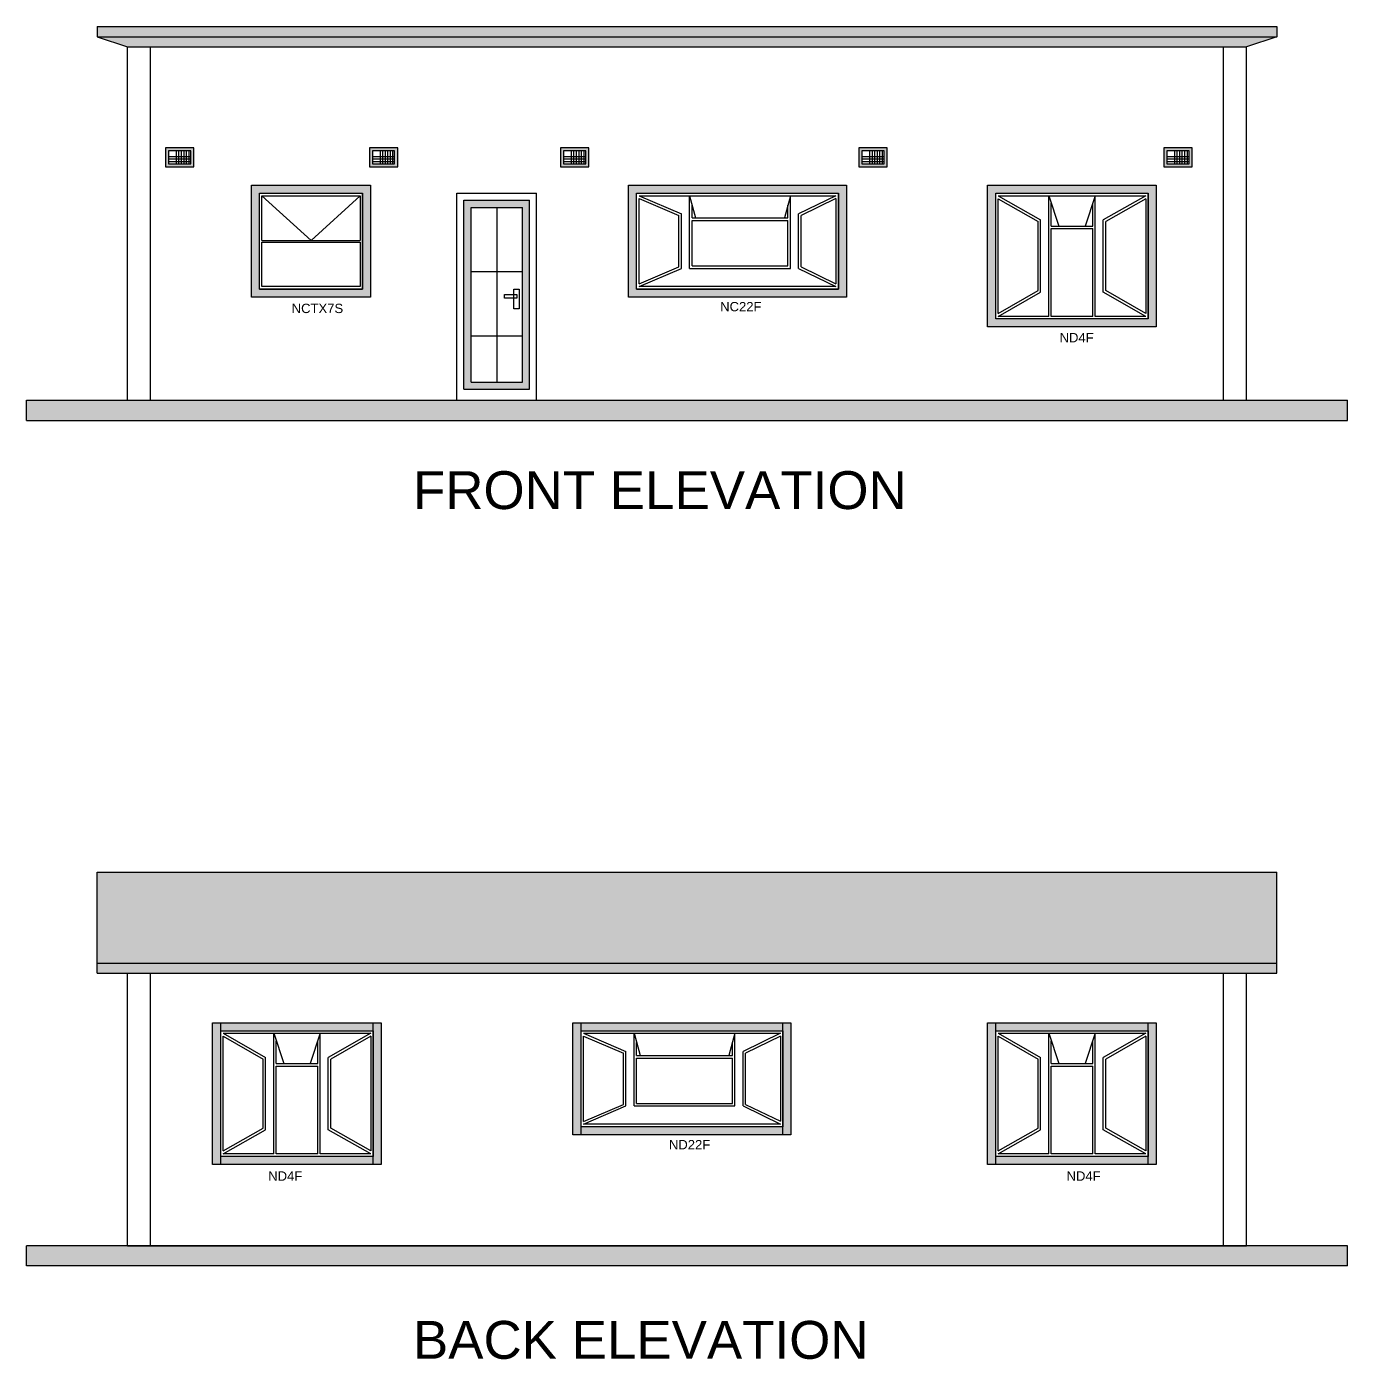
# Model space of a CAD drawing. Header units: millimetres. Extents: x 5556507 to 5811433, y 7824531 to 7923252.
# Drawn here: x 5661789 to 5674875, y 7903103 to 7916304 of the extents above; entities that cross this region are included whole.
import ezdxf

# ---------------------------------------------------------------- set-up
doc = ezdxf.new("R2010")
doc.units = ezdxf.units.MM
for name, color, linetype in [('blocks', 31, 'Continuous'), ('text', 8, 'Continuous'), ('wall hatch', 252, 'Continuous'), ('windows', 22, 'Continuous')]:
    doc.layers.add(name, color=color, linetype=linetype)
doc.styles.get("Standard").update_dxf_attribs({"font": 'arial.ttf'})

# ---------------------------------------------------------------- blocks, each defined once
blk = doc.blocks.new('NCTX7S')
at = {"layer": 'windows'}
for p, q in [((511, 483.3), (25, 925)), ((511, 483.3), (997, 925)), ((25, 483.3), (997, 483.3)), ((25, 466.7), (997, 466.7))]:
    blk.add_line(p, q, dxfattribs=at)
blk.add_lwpolyline([(0, 950), (1022, 950), (1022, 0), (0, 0)], close=True, dxfattribs=at)
for points in [[(25, 483.3), (25, 925), (997, 925), (997, 483.3)], [(997, 466.7), (997, 25), (25, 25), (25, 466.7)]]:
    blk.add_lwpolyline(points, dxfattribs=at)
blk = doc.blocks.new('NC22F')
at = {"layer": 'windows'}
for p, q in [((25, 925), (445, 745)), ((525, 205), (525, 925)), ((525, 925), (585, 705)), ((1525, 925), (1465, 705)), ((1525, 205), (1525, 925)), ((1975, 925), (1605, 745)), ((25, 898), (420, 729)), ((550, 705), (550, 833)), ((1500, 705), (1500, 833)), ((1975, 897), (1630, 729)), ((420, 221), (420, 729)), ((445, 205), (445, 745)), ((550, 705), (1500, 705)), ((550, 230), (550, 680)), ((550, 680), (1500, 680)), ((1500, 230), (1500, 680)), ((1605, 205), (1605, 745)), ((1630, 221), (1630, 729)), ((25, 52), (420, 221)), ((25, 25), (445, 205)), ((525, 205), (1525, 205)), ((550, 230), (1500, 230)), ((1605, 205), (1975, 25)), ((1630, 221), (1975, 53))]:
    blk.add_line(p, q, dxfattribs=at)
blk.add_lwpolyline([(0, 950), (2000, 950), (2000, 0), (0, 0)], close=True, dxfattribs=at)
for points in [[(25, 925), (1975, 925)], [(25, 52), (25, 898)], [(1975, 897), (1975, 53)], [(1975, 25), (25, 25)]]:
    blk.add_lwpolyline(points, dxfattribs=at)
blk = doc.blocks.new('ND4F')
at = {"layer": 'windows'}
for p, q in [((25, 1220), (445, 980)), ((25, 1191), (420, 965)), ((525, 25), (525, 1220)), ((525, 1220), (625, 920)), ((986, 1220), (886, 920)), ((986, 25), (986, 1220)), ((1486, 1220), (1066, 980)), ((1486, 1191), (1091, 965)), ((550, 920), (550, 1145)), ((961, 920), (961, 1145)), ((420, 280), (420, 965)), ((445, 265), (445, 980)), ((1066, 265), (1066, 980)), ((1091, 280), (1091, 965)), ((550, 920), (961, 920)), ((550, 25), (550, 895)), ((550, 895), (961, 895)), ((961, 25), (961, 895)), ((25, 54), (420, 280)), ((25, 25), (445, 265)), ((1486, 25), (1066, 265)), ((1486, 54), (1091, 280))]:
    blk.add_line(p, q, dxfattribs=at)
blk.add_lwpolyline([(0, 1245), (1511, 1245), (1511, 0), (0, 0)], close=True, dxfattribs=at)
for points in [[(25, 1220), (1486, 1220)], [(25, 54), (25, 1191)], [(1486, 1191), (1486, 54)], [(525, 25), (25, 25)], [(961, 25), (550, 25)], [(1486, 25), (986, 25)]]:
    blk.add_lwpolyline(points, dxfattribs=at)
blk = doc.blocks.new('DOOR')
h = blk.add_hatch(color=256)
h.dxf.hatch_style = 1
h.paths.add_polyline_path([(70, 110), (720, 110), (720, 1980), (70, 1980)])
h.paths.add_polyline_path([(140, 1910), (650, 1910), (650, 180), (140, 180)], flags=16)
for p, q in [((0, 0), (0, 2050)), ((0, 2050), (790, 2050)), ((790, 0), (790, 2050)), ((70, 110), (70, 1980)), ((70, 1980), (720, 1980)), ((140, 180), (140, 1910)), ((140, 1910), (650, 1910)), ((395, 1910), (395, 180)), ((650, 180), (650, 1910)), ((720, 110), (720, 1980)), ((140, 1274), (650, 1274)), ((140, 637), (650, 637)), ((140, 180), (650, 180)), ((0, 70), (0, 110)), ((0, 0), (790, 0)), ((70, 110), (720, 110))]:
    blk.add_line(p, q)

msp = doc.modelspace()

# ---------------------------------------------------------------- hatches: boundary and pattern name
h = msp.add_hatch()
h.set_pattern_fill('_USER', color=1, style=0, pattern_type=0)
h.set_pattern_definition([(0, (56615.2365, -1e-08), (0, 1), [])])
h.paths.add_polyline_path([(5674174.536, 7916304.467), (5662488.736, 7916304.467), (5662488.736, 7916204.467), (5674174.536, 7916204.467)])
at = {"true_color": 0x636466}
h = msp.add_hatch(color=251, dxfattribs=at)
h.paths.add_polyline_path([(5663444.726, 7914914.467), (5663164.726, 7914914.467), (5663164.726, 7915104.467), (5663444.726, 7915104.467)])
h.paths.add_polyline_path([(5663414.726, 7914944.467), (5663414.726, 7915074.467), (5663194.726, 7915074.467), (5663194.726, 7914944.467)], flags=16)
h.paths.add_polyline_path([(5663394.726, 7914969.467), (5663394.726, 7915059.467), (5663219.726, 7915059.467), (5663219.726, 7914969.467)], flags=0)
h.paths.add_polyline_path([(5663244.726, 7914994.467), (5663369.726, 7914994.467), (5663369.726, 7915044.467), (5663244.726, 7915044.467)], flags=0)
h.paths.add_polyline_path([(5663394.726, 7914969.467), (5663369.726, 7914969.467), (5663369.726, 7914994.467), (5663394.726, 7914994.467)], flags=0)
h.paths.add_polyline_path([(5663369.726, 7914969.467), (5663344.726, 7914969.467), (5663344.726, 7914994.467), (5663369.726, 7914994.467)], flags=0)
h.paths.add_polyline_path([(5663319.726, 7914969.467), (5663294.726, 7914969.467), (5663294.726, 7914994.467), (5663319.726, 7914994.467)], flags=0)
h.paths.add_polyline_path([(5663344.726, 7914969.467), (5663319.726, 7914969.467), (5663319.726, 7914994.467), (5663344.726, 7914994.467)], flags=0)
h.paths.add_polyline_path([(5663294.726, 7914969.467), (5663269.726, 7914969.467), (5663269.726, 7914994.467), (5663294.726, 7914994.467)], flags=0)
h.paths.add_polyline_path([(5663269.726, 7914969.467), (5663244.726, 7914969.467), (5663244.726, 7914994.467), (5663269.726, 7914994.467)], flags=0)
h.paths.add_polyline_path([(5663244.726, 7914969.467), (5663219.726, 7914969.467), (5663219.726, 7914994.467), (5663244.726, 7914994.467)], flags=0)
h.paths.add_polyline_path([(5663244.726, 7914994.467), (5663219.726, 7914994.467), (5663219.726, 7915019.467), (5663244.726, 7915019.467)], flags=0)
h.paths.add_polyline_path([(5663244.726, 7915019.467), (5663219.726, 7915019.467), (5663219.726, 7915044.467), (5663244.726, 7915044.467)], flags=0)
h.paths.add_polyline_path([(5663244.726, 7915044.467), (5663219.726, 7915044.467), (5663219.726, 7915059.467), (5663244.726, 7915059.467)], flags=0)
h.paths.add_polyline_path([(5663269.726, 7915044.467), (5663244.726, 7915044.467), (5663244.726, 7915059.467), (5663269.726, 7915059.467)], flags=0)
h.paths.add_polyline_path([(5663294.726, 7915044.467), (5663269.726, 7915044.467), (5663269.726, 7915059.467), (5663294.726, 7915059.467)], flags=0)
h.paths.add_polyline_path([(5663319.726, 7915044.467), (5663294.726, 7915044.467), (5663294.726, 7915059.467), (5663319.726, 7915059.467)], flags=0)
h.paths.add_polyline_path([(5663344.726, 7915044.467), (5663319.726, 7915044.467), (5663319.726, 7915059.467), (5663344.726, 7915059.467)], flags=0)
h.paths.add_polyline_path([(5663369.726, 7915044.467), (5663344.726, 7915044.467), (5663344.726, 7915059.467), (5663369.726, 7915059.467)], flags=0)
h.paths.add_polyline_path([(5663394.726, 7915044.467), (5663369.726, 7915044.467), (5663369.726, 7915059.467), (5663394.726, 7915059.467)], flags=0)
h.paths.add_polyline_path([(5663394.726, 7915019.467), (5663369.726, 7915019.467), (5663369.726, 7915044.467), (5663394.726, 7915044.467)], flags=0)
h.paths.add_polyline_path([(5663394.726, 7914994.467), (5663369.726, 7914994.467), (5663369.726, 7915019.467), (5663394.726, 7915019.467)], flags=0)
h = msp.add_hatch(color=251, dxfattribs=at)
h.paths.add_polyline_path([(5665465.052, 7914914.467), (5665185.052, 7914914.467), (5665185.052, 7915104.467), (5665465.052, 7915104.467)])
h.paths.add_polyline_path([(5665435.052, 7914944.467), (5665435.052, 7915074.467), (5665215.052, 7915074.467), (5665215.052, 7914944.467)], flags=16)
h.paths.add_polyline_path([(5665415.052, 7914969.467), (5665415.052, 7915059.467), (5665240.052, 7915059.467), (5665240.052, 7914969.467)], flags=0)
h.paths.add_polyline_path([(5665265.052, 7914994.467), (5665390.052, 7914994.467), (5665390.052, 7915044.467), (5665265.052, 7915044.467)], flags=0)
h.paths.add_polyline_path([(5665415.052, 7914969.467), (5665390.052, 7914969.467), (5665390.052, 7914994.467), (5665415.052, 7914994.467)], flags=0)
h.paths.add_polyline_path([(5665390.052, 7914969.467), (5665365.052, 7914969.467), (5665365.052, 7914994.467), (5665390.052, 7914994.467)], flags=0)
h.paths.add_polyline_path([(5665340.052, 7914969.467), (5665315.052, 7914969.467), (5665315.052, 7914994.467), (5665340.052, 7914994.467)], flags=0)
h.paths.add_polyline_path([(5665365.052, 7914969.467), (5665340.052, 7914969.467), (5665340.052, 7914994.467), (5665365.052, 7914994.467)], flags=0)
h.paths.add_polyline_path([(5665315.052, 7914969.467), (5665290.052, 7914969.467), (5665290.052, 7914994.467), (5665315.052, 7914994.467)], flags=0)
h.paths.add_polyline_path([(5665290.052, 7914969.467), (5665265.052, 7914969.467), (5665265.052, 7914994.467), (5665290.052, 7914994.467)], flags=0)
h.paths.add_polyline_path([(5665265.052, 7914969.467), (5665240.052, 7914969.467), (5665240.052, 7914994.467), (5665265.052, 7914994.467)], flags=0)
h.paths.add_polyline_path([(5665265.052, 7914994.467), (5665240.052, 7914994.467), (5665240.052, 7915019.467), (5665265.052, 7915019.467)], flags=0)
h.paths.add_polyline_path([(5665265.052, 7915019.467), (5665240.052, 7915019.467), (5665240.052, 7915044.467), (5665265.052, 7915044.467)], flags=0)
h.paths.add_polyline_path([(5665265.052, 7915044.467), (5665240.052, 7915044.467), (5665240.052, 7915059.467), (5665265.052, 7915059.467)], flags=0)
h.paths.add_polyline_path([(5665290.052, 7915044.467), (5665265.052, 7915044.467), (5665265.052, 7915059.467), (5665290.052, 7915059.467)], flags=0)
h.paths.add_polyline_path([(5665315.052, 7915044.467), (5665290.052, 7915044.467), (5665290.052, 7915059.467), (5665315.052, 7915059.467)], flags=0)
h.paths.add_polyline_path([(5665340.052, 7915044.467), (5665315.052, 7915044.467), (5665315.052, 7915059.467), (5665340.052, 7915059.467)], flags=0)
h.paths.add_polyline_path([(5665365.052, 7915044.467), (5665340.052, 7915044.467), (5665340.052, 7915059.467), (5665365.052, 7915059.467)], flags=0)
h.paths.add_polyline_path([(5665390.052, 7915044.467), (5665365.052, 7915044.467), (5665365.052, 7915059.467), (5665390.052, 7915059.467)], flags=0)
h.paths.add_polyline_path([(5665415.052, 7915044.467), (5665390.052, 7915044.467), (5665390.052, 7915059.467), (5665415.052, 7915059.467)], flags=0)
h.paths.add_polyline_path([(5665415.052, 7915019.467), (5665390.052, 7915019.467), (5665390.052, 7915044.467), (5665415.052, 7915044.467)], flags=0)
h.paths.add_polyline_path([(5665415.052, 7914994.467), (5665390.052, 7914994.467), (5665390.052, 7915019.467), (5665415.052, 7915019.467)], flags=0)
h = msp.add_hatch(color=251, dxfattribs=at)
h.paths.add_polyline_path([(5667358.473, 7914914.467), (5667078.473, 7914914.467), (5667078.473, 7915104.467), (5667358.473, 7915104.467)])
h.paths.add_polyline_path([(5667328.473, 7914944.467), (5667328.473, 7915074.467), (5667108.473, 7915074.467), (5667108.473, 7914944.467)], flags=16)
h.paths.add_polyline_path([(5667308.473, 7914969.467), (5667308.473, 7915059.467), (5667133.473, 7915059.467), (5667133.473, 7914969.467)], flags=0)
h.paths.add_polyline_path([(5667158.473, 7914994.467), (5667283.473, 7914994.467), (5667283.473, 7915044.467), (5667158.473, 7915044.467)], flags=0)
h.paths.add_polyline_path([(5667308.473, 7914969.467), (5667283.473, 7914969.467), (5667283.473, 7914994.467), (5667308.473, 7914994.467)], flags=0)
h.paths.add_polyline_path([(5667283.473, 7914969.467), (5667258.473, 7914969.467), (5667258.473, 7914994.467), (5667283.473, 7914994.467)], flags=0)
h.paths.add_polyline_path([(5667233.473, 7914969.467), (5667208.473, 7914969.467), (5667208.473, 7914994.467), (5667233.473, 7914994.467)], flags=0)
h.paths.add_polyline_path([(5667258.473, 7914969.467), (5667233.473, 7914969.467), (5667233.473, 7914994.467), (5667258.473, 7914994.467)], flags=0)
h.paths.add_polyline_path([(5667208.473, 7914969.467), (5667183.473, 7914969.467), (5667183.473, 7914994.467), (5667208.473, 7914994.467)], flags=0)
h.paths.add_polyline_path([(5667183.473, 7914969.467), (5667158.473, 7914969.467), (5667158.473, 7914994.467), (5667183.473, 7914994.467)], flags=0)
h.paths.add_polyline_path([(5667158.473, 7914969.467), (5667133.473, 7914969.467), (5667133.473, 7914994.467), (5667158.473, 7914994.467)], flags=0)
h.paths.add_polyline_path([(5667158.473, 7914994.467), (5667133.473, 7914994.467), (5667133.473, 7915019.467), (5667158.473, 7915019.467)], flags=0)
h.paths.add_polyline_path([(5667158.473, 7915019.467), (5667133.473, 7915019.467), (5667133.473, 7915044.467), (5667158.473, 7915044.467)], flags=0)
h.paths.add_polyline_path([(5667158.473, 7915044.467), (5667133.473, 7915044.467), (5667133.473, 7915059.467), (5667158.473, 7915059.467)], flags=0)
h.paths.add_polyline_path([(5667183.473, 7915044.467), (5667158.473, 7915044.467), (5667158.473, 7915059.467), (5667183.473, 7915059.467)], flags=0)
h.paths.add_polyline_path([(5667208.473, 7915044.467), (5667183.473, 7915044.467), (5667183.473, 7915059.467), (5667208.473, 7915059.467)], flags=0)
h.paths.add_polyline_path([(5667233.473, 7915044.467), (5667208.473, 7915044.467), (5667208.473, 7915059.467), (5667233.473, 7915059.467)], flags=0)
h.paths.add_polyline_path([(5667258.473, 7915044.467), (5667233.473, 7915044.467), (5667233.473, 7915059.467), (5667258.473, 7915059.467)], flags=0)
h.paths.add_polyline_path([(5667283.473, 7915044.467), (5667258.473, 7915044.467), (5667258.473, 7915059.467), (5667283.473, 7915059.467)], flags=0)
h.paths.add_polyline_path([(5667308.473, 7915044.467), (5667283.473, 7915044.467), (5667283.473, 7915059.467), (5667308.473, 7915059.467)], flags=0)
h.paths.add_polyline_path([(5667308.473, 7915019.467), (5667283.473, 7915019.467), (5667283.473, 7915044.467), (5667308.473, 7915044.467)], flags=0)
h.paths.add_polyline_path([(5667308.473, 7914994.467), (5667283.473, 7914994.467), (5667283.473, 7915019.467), (5667308.473, 7915019.467)], flags=0)
h = msp.add_hatch(color=251, dxfattribs=at)
h.paths.add_polyline_path([(5670315.525, 7914914.467), (5670035.525, 7914914.467), (5670035.525, 7915104.467), (5670315.525, 7915104.467)])
h.paths.add_polyline_path([(5670285.525, 7914944.467), (5670285.525, 7915074.467), (5670065.525, 7915074.467), (5670065.525, 7914944.467)], flags=16)
h.paths.add_polyline_path([(5670265.525, 7914969.467), (5670265.525, 7915059.467), (5670090.525, 7915059.467), (5670090.525, 7914969.467)], flags=0)
h.paths.add_polyline_path([(5670115.525, 7914994.467), (5670240.525, 7914994.467), (5670240.525, 7915044.467), (5670115.525, 7915044.467)], flags=0)
h.paths.add_polyline_path([(5670265.525, 7914969.467), (5670240.525, 7914969.467), (5670240.525, 7914994.467), (5670265.525, 7914994.467)], flags=0)
h.paths.add_polyline_path([(5670240.525, 7914969.467), (5670215.525, 7914969.467), (5670215.525, 7914994.467), (5670240.525, 7914994.467)], flags=0)
h.paths.add_polyline_path([(5670190.525, 7914969.467), (5670165.525, 7914969.467), (5670165.525, 7914994.467), (5670190.525, 7914994.467)], flags=0)
h.paths.add_polyline_path([(5670215.525, 7914969.467), (5670190.525, 7914969.467), (5670190.525, 7914994.467), (5670215.525, 7914994.467)], flags=0)
h.paths.add_polyline_path([(5670165.525, 7914969.467), (5670140.525, 7914969.467), (5670140.525, 7914994.467), (5670165.525, 7914994.467)], flags=0)
h.paths.add_polyline_path([(5670140.525, 7914969.467), (5670115.525, 7914969.467), (5670115.525, 7914994.467), (5670140.525, 7914994.467)], flags=0)
h.paths.add_polyline_path([(5670115.525, 7914969.467), (5670090.525, 7914969.467), (5670090.525, 7914994.467), (5670115.525, 7914994.467)], flags=0)
h.paths.add_polyline_path([(5670115.525, 7914994.467), (5670090.525, 7914994.467), (5670090.525, 7915019.467), (5670115.525, 7915019.467)], flags=0)
h.paths.add_polyline_path([(5670115.525, 7915019.467), (5670090.525, 7915019.467), (5670090.525, 7915044.467), (5670115.525, 7915044.467)], flags=0)
h.paths.add_polyline_path([(5670115.525, 7915044.467), (5670090.525, 7915044.467), (5670090.525, 7915059.467), (5670115.525, 7915059.467)], flags=0)
h.paths.add_polyline_path([(5670140.525, 7915044.467), (5670115.525, 7915044.467), (5670115.525, 7915059.467), (5670140.525, 7915059.467)], flags=0)
h.paths.add_polyline_path([(5670165.525, 7915044.467), (5670140.525, 7915044.467), (5670140.525, 7915059.467), (5670165.525, 7915059.467)], flags=0)
h.paths.add_polyline_path([(5670190.525, 7915044.467), (5670165.525, 7915044.467), (5670165.525, 7915059.467), (5670190.525, 7915059.467)], flags=0)
h.paths.add_polyline_path([(5670215.525, 7915044.467), (5670190.525, 7915044.467), (5670190.525, 7915059.467), (5670215.525, 7915059.467)], flags=0)
h.paths.add_polyline_path([(5670240.525, 7915044.467), (5670215.525, 7915044.467), (5670215.525, 7915059.467), (5670240.525, 7915059.467)], flags=0)
h.paths.add_polyline_path([(5670265.525, 7915044.467), (5670240.525, 7915044.467), (5670240.525, 7915059.467), (5670265.525, 7915059.467)], flags=0)
h.paths.add_polyline_path([(5670265.525, 7915019.467), (5670240.525, 7915019.467), (5670240.525, 7915044.467), (5670265.525, 7915044.467)], flags=0)
h.paths.add_polyline_path([(5670265.525, 7914994.467), (5670240.525, 7914994.467), (5670240.525, 7915019.467), (5670265.525, 7915019.467)], flags=0)
h = msp.add_hatch(color=251, dxfattribs=at)
h.paths.add_polyline_path([(5673336.161, 7914914.467), (5673056.161, 7914914.467), (5673056.161, 7915104.467), (5673336.161, 7915104.467)])
h.paths.add_polyline_path([(5673306.161, 7914944.467), (5673306.161, 7915074.467), (5673086.161, 7915074.467), (5673086.161, 7914944.467)], flags=16)
h.paths.add_polyline_path([(5673286.161, 7914969.467), (5673286.161, 7915059.467), (5673111.161, 7915059.467), (5673111.161, 7914969.467)], flags=0)
h.paths.add_polyline_path([(5673136.161, 7914994.467), (5673261.161, 7914994.467), (5673261.161, 7915044.467), (5673136.161, 7915044.467)], flags=0)
h.paths.add_polyline_path([(5673286.161, 7914969.467), (5673261.161, 7914969.467), (5673261.161, 7914994.467), (5673286.161, 7914994.467)], flags=0)
h.paths.add_polyline_path([(5673261.161, 7914969.467), (5673236.161, 7914969.467), (5673236.161, 7914994.467), (5673261.161, 7914994.467)], flags=0)
h.paths.add_polyline_path([(5673211.161, 7914969.467), (5673186.161, 7914969.467), (5673186.161, 7914994.467), (5673211.161, 7914994.467)], flags=0)
h.paths.add_polyline_path([(5673236.161, 7914969.467), (5673211.161, 7914969.467), (5673211.161, 7914994.467), (5673236.161, 7914994.467)], flags=0)
h.paths.add_polyline_path([(5673186.161, 7914969.467), (5673161.161, 7914969.467), (5673161.161, 7914994.467), (5673186.161, 7914994.467)], flags=0)
h.paths.add_polyline_path([(5673161.161, 7914969.467), (5673136.161, 7914969.467), (5673136.161, 7914994.467), (5673161.161, 7914994.467)], flags=0)
h.paths.add_polyline_path([(5673136.161, 7914969.467), (5673111.161, 7914969.467), (5673111.161, 7914994.467), (5673136.161, 7914994.467)], flags=0)
h.paths.add_polyline_path([(5673136.161, 7914994.467), (5673111.161, 7914994.467), (5673111.161, 7915019.467), (5673136.161, 7915019.467)], flags=0)
h.paths.add_polyline_path([(5673136.161, 7915019.467), (5673111.161, 7915019.467), (5673111.161, 7915044.467), (5673136.161, 7915044.467)], flags=0)
h.paths.add_polyline_path([(5673136.161, 7915044.467), (5673111.161, 7915044.467), (5673111.161, 7915059.467), (5673136.161, 7915059.467)], flags=0)
h.paths.add_polyline_path([(5673161.161, 7915044.467), (5673136.161, 7915044.467), (5673136.161, 7915059.467), (5673161.161, 7915059.467)], flags=0)
h.paths.add_polyline_path([(5673186.161, 7915044.467), (5673161.161, 7915044.467), (5673161.161, 7915059.467), (5673186.161, 7915059.467)], flags=0)
h.paths.add_polyline_path([(5673211.161, 7915044.467), (5673186.161, 7915044.467), (5673186.161, 7915059.467), (5673211.161, 7915059.467)], flags=0)
h.paths.add_polyline_path([(5673236.161, 7915044.467), (5673211.161, 7915044.467), (5673211.161, 7915059.467), (5673236.161, 7915059.467)], flags=0)
h.paths.add_polyline_path([(5673261.161, 7915044.467), (5673236.161, 7915044.467), (5673236.161, 7915059.467), (5673261.161, 7915059.467)], flags=0)
h.paths.add_polyline_path([(5673286.161, 7915044.467), (5673261.161, 7915044.467), (5673261.161, 7915059.467), (5673286.161, 7915059.467)], flags=0)
h.paths.add_polyline_path([(5673286.161, 7915019.467), (5673261.161, 7915019.467), (5673261.161, 7915044.467), (5673286.161, 7915044.467)], flags=0)
h.paths.add_polyline_path([(5673286.161, 7914994.467), (5673261.161, 7914994.467), (5673261.161, 7915019.467), (5673286.161, 7915019.467)], flags=0)
h = msp.add_hatch()
h.set_pattern_fill('AR-CONC', color=8, style=0)
h.set_pattern_definition([(50, (56615.24, -1e-08), (182.184669, -15.9390855), [19.05, -209.55]), (355, (56615.24, -1e-08), (-35.2434214, 191.0568452), [15.24, -167.640584]), (100.4514447, (56630.42, -1.33), (146.941247, 175.117752), [16.1900088, -178.0902446]), (46.1842, (56615.24, 50.8), (271.079041, -42.042328), [28.575, -314.325]), (96.6355576, (56637.83, 47.3), (237.404134, 247.4261246), [24.285023, -267.135608]), (351.1841512, (56615.24, 50.8), (237.404134, 247.4261246), [22.859967, -251.459732]), (21, (56640.64, 38.1), (151.6143913, -102.2651982), [19.05, -209.55]), (326, (56640.64, 38.1), (61.8020283, 184.187966), [15.24, -167.64]), (71.451445, (56653.27, 29.58), (213.4164193, 81.922769), [16.1900088, -178.0899376]), (37.5, (56615.237, -1e-08), (3.08860325, 84.55503887), [0, -165.608, 0, -170.18, 0, -168.275]), (7.5, (56615.24, -1e-08), (66.8196625, 100.1805748), [0, -97.028, 0, -161.798, 0, -64.135]), (327.5, (56558.595, -1e-08), (135.59059517, -5.728744), [0, -63.5, 0, -198.12, 0, -262.89]), (317.5, (56533.2, -1e-08), (148.1291814, 25.426491), [0, -82.55, 0, -131.572, 0, -186.69])])
h.paths.add_polyline_path([(5674874.536, 7912604.467), (5661788.736, 7912604.467), (5661788.736, 7912404.467), (5674874.536, 7912404.467)])
for color, points in [(1, [(5674174.536, 7907028.081), (5674174.536, 7907928.081), (5662488.736, 7907928.081), (5662488.736, 7907028.081)]), (8, [(5662488.736, 7907028.081), (5662488.736, 7906928.081), (5674174.536, 7906928.081), (5674174.536, 7907028.081)])]:
    msp.add_hatch(color=color).paths.add_polyline_path(points)
h = msp.add_hatch()
h.set_pattern_fill('AR-CONC', color=8, style=0)
h.set_pattern_definition([(50, (56615.24, 5997.9), (182.184669, -15.9390855), [19.05, -209.55]), (355, (56615.24, 5997.9), (-35.2434214, 191.0568452), [15.24, -167.640584]), (100.4514447, (56630.42, 5996.57), (146.941247, 175.117752), [16.1900088, -178.0902446]), (46.1842, (56615.24, 6048.7), (271.079041, -42.042328), [28.575, -314.325]), (96.6355576, (56637.83, 6045.2), (237.404134, 247.4261246), [24.285023, -267.135608]), (351.1841512, (56615.24, 6048.7), (237.404134, 247.4261246), [22.859967, -251.459732]), (21, (56640.64, 6036), (151.6143913, -102.2651982), [19.05, -209.55]), (326, (56640.64, 6036), (61.8020283, 184.187966), [15.24, -167.64]), (71.451445, (56653.27, 6027.48), (213.4164193, 81.922769), [16.1900088, -178.0899376]), (37.5, (56615.237, 5997.9), (3.08860325, 84.55503887), [0, -165.608, 0, -170.18, 0, -168.275]), (7.5, (56615.24, 5997.9), (66.8196625, 100.1805748), [0, -97.028, 0, -161.798, 0, -64.135]), (327.5, (56558.595, 5997.9), (135.59059517, -5.728744), [0, -63.5, 0, -198.12, 0, -262.89]), (317.5, (56533.2, 5997.9), (148.1291814, 25.426491), [0, -82.55, 0, -131.572, 0, -186.69])])
h.paths.add_polyline_path([(5661788.736, 7904228.081), (5661788.736, 7904028.081), (5674874.536, 7904028.081), (5674874.536, 7904228.081)])
at = {"layer": 'wall hatch'}
msp.add_hatch(color=256, dxfattribs=at).paths.add_polyline_path([(5674174.536, 7916204.467), (5662488.736, 7916204.467), (5662788.736, 7916104.467), (5673874.536, 7916104.467)])
h = msp.add_hatch(color=256, dxfattribs=at)
h.paths.add_polyline_path([(5665197.336, 7914734.467), (5664015.336, 7914734.467), (5664015.336, 7913624.467), (5665197.336, 7913624.467)])
h.paths.add_polyline_path([(5665117.336, 7914654.467), (5665117.336, 7913704.467), (5664095.336, 7913704.467), (5664095.336, 7914654.467)], flags=16)
h = msp.add_hatch(color=256, dxfattribs=at)
h.paths.add_polyline_path([(5669911.636, 7914734.467), (5667751.636, 7914734.467), (5667751.636, 7913624.467), (5669911.636, 7913624.467)])
h.paths.add_polyline_path([(5669831.636, 7914654.467), (5669831.636, 7913704.467), (5667831.636, 7913704.467), (5667831.636, 7914654.467)], flags=16)
h = msp.add_hatch(color=256, dxfattribs=at)
h.paths.add_polyline_path([(5672981.436, 7914734.467), (5671310.436, 7914734.467), (5671310.436, 7913329.467), (5672981.436, 7913329.467)])
h.paths.add_polyline_path([(5672901.436, 7914654.467), (5672901.436, 7913409.467), (5671390.436, 7913409.467), (5671390.436, 7914654.467)], flags=16)
h = msp.add_hatch(color=256, dxfattribs=at)
h.paths.add_polyline_path([(5663631.836, 7906438.081), (5663631.836, 7905033.081), (5665302.836, 7905033.081), (5665302.836, 7906438.081)])
h.paths.add_polyline_path([(5665222.836, 7906358.081), (5665222.836, 7905113.081), (5663711.836, 7905113.081), (5663711.836, 7906358.081)], flags=16)
h = msp.add_hatch(color=256, dxfattribs=at)
h.paths.add_polyline_path([(5667201.636, 7906438.081), (5667201.636, 7905328.081), (5669361.636, 7905328.081), (5669361.636, 7906438.081)])
h.paths.add_polyline_path([(5669281.636, 7906358.081), (5669281.636, 7905408.081), (5667281.636, 7905408.081), (5667281.636, 7906358.081)], flags=16)
h = msp.add_hatch(color=256, dxfattribs=at)
h.paths.add_polyline_path([(5671310.436, 7906438.081), (5671310.436, 7905033.081), (5672981.436, 7905033.081), (5672981.436, 7906438.081)])
h.paths.add_polyline_path([(5672901.436, 7906358.081), (5672901.436, 7905113.081), (5671390.436, 7905113.081), (5671390.436, 7906358.081)], flags=16)

# ---------------------------------------------------------------- linework, layer by layer
for p, q in [((5662488.736, 7916304.467), (5674174.536, 7916304.467)), ((5662488.736, 7916304.467), (5662488.736, 7916204.467)), ((5674174.536, 7916304.467), (5674174.536, 7916204.467)), ((5662488.736, 7916204.467), (5674174.536, 7916204.467)), ((5662488.736, 7916204.467), (5662788.736, 7916104.467)), ((5674174.536, 7916204.467), (5673874.536, 7916104.467)), ((5662788.736, 7912604.467), (5662788.736, 7916104.467)), ((5662788.736, 7916104.467), (5673874.536, 7916104.467)), ((5663017.336, 7912604.467), (5663017.336, 7916104.467)), ((5673645.936, 7912604.467), (5673645.936, 7916104.467)), ((5673874.536, 7912604.467), (5673874.536, 7916104.467)), ((5663269.726, 7915074.467), (5663269.726, 7914944.467)), ((5663294.726, 7915074.467), (5663294.726, 7914944.467)), ((5663319.726, 7915074.467), (5663319.726, 7914944.467)), ((5663344.726, 7915074.467), (5663344.726, 7914944.467)), ((5663369.726, 7915074.467), (5663369.726, 7914944.467)), ((5663394.726, 7915074.467), (5663394.726, 7914944.467)), ((5665290.052, 7915074.467), (5665290.052, 7914944.467)), ((5665315.052, 7915074.467), (5665315.052, 7914944.467)), ((5665340.052, 7915074.467), (5665340.052, 7914944.467)), ((5665365.052, 7915074.467), (5665365.052, 7914944.467)), ((5665390.052, 7915074.467), (5665390.052, 7914944.467)), ((5665415.052, 7915074.467), (5665415.052, 7914944.467)), ((5667183.473, 7915074.467), (5667183.473, 7914944.467)), ((5667208.473, 7915074.467), (5667208.473, 7914944.467)), ((5667233.473, 7915074.467), (5667233.473, 7914944.467)), ((5667258.473, 7915074.467), (5667258.473, 7914944.467)), ((5667283.473, 7915074.467), (5667283.473, 7914944.467)), ((5667308.473, 7915074.467), (5667308.473, 7914944.467)), ((5670140.525, 7915074.467), (5670140.525, 7914944.467)), ((5670165.525, 7915074.467), (5670165.525, 7914944.467)), ((5670190.525, 7915074.467), (5670190.525, 7914944.467)), ((5670215.525, 7915074.467), (5670215.525, 7914944.467)), ((5670240.525, 7915074.467), (5670240.525, 7914944.467)), ((5670265.525, 7915074.467), (5670265.525, 7914944.467)), ((5673161.161, 7915074.467), (5673161.161, 7914944.467)), ((5673186.161, 7915074.467), (5673186.161, 7914944.467)), ((5673211.161, 7915074.467), (5673211.161, 7914944.467)), ((5673236.161, 7915074.467), (5673236.161, 7914944.467)), ((5673261.161, 7915074.467), (5673261.161, 7914944.467)), ((5673286.161, 7915074.467), (5673286.161, 7914944.467)), ((5663194.726, 7915019.467), (5663414.726, 7915019.467)), ((5663194.726, 7914994.467), (5663414.726, 7914994.467)), ((5663194.726, 7914969.467), (5663414.726, 7914969.467)), ((5665215.052, 7915019.467), (5665435.052, 7915019.467)), ((5665215.052, 7914994.467), (5665435.052, 7914994.467)), ((5665215.052, 7914969.467), (5665435.052, 7914969.467)), ((5667108.473, 7915019.467), (5667328.473, 7915019.467)), ((5667108.473, 7914994.467), (5667328.473, 7914994.467)), ((5667108.473, 7914969.467), (5667328.473, 7914969.467)), ((5670065.525, 7915019.467), (5670285.525, 7915019.467)), ((5670065.525, 7914994.467), (5670285.525, 7914994.467)), ((5670065.525, 7914969.467), (5670285.525, 7914969.467)), ((5673086.161, 7915019.467), (5673306.161, 7915019.467)), ((5673086.161, 7914994.467), (5673306.161, 7914994.467)), ((5673086.161, 7914969.467), (5673306.161, 7914969.467)), ((5671310.436, 7914734.467), (5672981.436, 7914734.467)), ((5671310.436, 7913329.467), (5671310.436, 7914734.467)), ((5672981.436, 7914734.467), (5672981.436, 7913329.467)), ((5664095.336, 7913704.467), (5664095.336, 7914654.467)), ((5665117.336, 7913704.467), (5665117.336, 7914654.467)), ((5667831.636, 7913704.467), (5667831.636, 7914654.467)), ((5667831.636, 7914654.467), (5669831.636, 7914654.467)), ((5669831.636, 7913704.467), (5669831.636, 7914654.467)), ((5671390.436, 7914654.467), (5672901.436, 7914654.467)), ((5671390.436, 7913409.467), (5671390.436, 7914654.467)), ((5671390.436, 7914654.467), (5672901.436, 7914654.467)), ((5671390.436, 7913409.467), (5671390.436, 7914654.467)), ((5672901.436, 7913409.467), (5672901.436, 7914654.467)), ((5672901.436, 7914654.467), (5672901.436, 7913409.467)), ((5664095.336, 7913704.467), (5665117.336, 7913704.467)), ((5667831.636, 7913704.467), (5669831.636, 7913704.467)), ((5672901.436, 7913409.467), (5671390.436, 7913409.467)), ((5672981.436, 7913329.467), (5671310.436, 7913329.467)), ((5661788.736, 7912404.467), (5661788.736, 7912604.467)), ((5661788.736, 7912604.467), (5674874.536, 7912604.467)), ((5674874.536, 7912404.467), (5674874.536, 7912604.467)), ((5661788.736, 7912404.467), (5674874.536, 7912404.467)), ((5662488.736, 7906928.081), (5662488.736, 7907928.081)), ((5662488.736, 7907928.081), (5674174.536, 7907928.081)), ((5674174.536, 7906928.081), (5674174.536, 7907928.081)), ((5662488.736, 7907028.081), (5674174.536, 7907028.081)), ((5662488.736, 7906928.081), (5674174.536, 7906928.081)), ((5662788.736, 7904228.081), (5662788.736, 7906928.081)), ((5663017.336, 7904228.081), (5663017.336, 7906928.081)), ((5673645.936, 7904228.081), (5673645.936, 7906928.081)), ((5673874.536, 7904228.081), (5673874.536, 7906928.081)), ((5663631.836, 7906438.081), (5665302.836, 7906438.081)), ((5663631.836, 7905033.081), (5663631.836, 7906438.081)), ((5663711.836, 7905033.081), (5663711.836, 7906438.081)), ((5663711.836, 7906358.081), (5665222.836, 7906358.081)), ((5663711.836, 7905113.081), (5663711.836, 7906358.081)), ((5665222.836, 7905033.081), (5665222.836, 7906438.081)), ((5665222.836, 7906358.081), (5665222.836, 7905113.081)), ((5665302.836, 7906438.081), (5665302.836, 7905033.081)), ((5667281.636, 7905328.081), (5667281.636, 7906438.081)), ((5669281.636, 7905328.081), (5669281.636, 7906438.081)), ((5671310.436, 7906438.081), (5672981.436, 7906438.081)), ((5671310.436, 7905033.081), (5671310.436, 7906438.081)), ((5671390.436, 7905033.081), (5671390.436, 7906438.081)), ((5671390.436, 7906358.081), (5672901.436, 7906358.081)), ((5671390.436, 7905113.081), (5671390.436, 7906358.081)), ((5672901.436, 7905033.081), (5672901.436, 7906438.081)), ((5672901.436, 7906358.081), (5672901.436, 7905113.081)), ((5672981.436, 7906438.081), (5672981.436, 7905033.081)), ((5665302.836, 7905033.081), (5663631.836, 7905033.081)), ((5665222.836, 7905113.081), (5663711.836, 7905113.081)), ((5672981.436, 7905033.081), (5671310.436, 7905033.081)), ((5672901.436, 7905113.081), (5671390.436, 7905113.081)), ((5661788.736, 7904028.081), (5661788.736, 7904228.081)), ((5674874.536, 7904228.081), (5661788.736, 7904228.081)), ((5662788.736, 7904228.081), (5673874.536, 7904228.081)), ((5674874.536, 7904028.081), (5674874.536, 7904228.081)), ((5674874.536, 7904028.081), (5661788.736, 7904028.081))]:
    msp.add_line(p, q)
for points in [[(5663164.726, 7914914.467), (5663444.726, 7914914.467), (5663444.726, 7915104.467), (5663164.726, 7915104.467)], [(5663194.726, 7914944.467), (5663414.726, 7914944.467), (5663414.726, 7915074.467), (5663194.726, 7915074.467)], [(5665185.052, 7914914.467), (5665465.052, 7914914.467), (5665465.052, 7915104.467), (5665185.052, 7915104.467)], [(5665215.052, 7914944.467), (5665435.052, 7914944.467), (5665435.052, 7915074.467), (5665215.052, 7915074.467)], [(5667078.473, 7914914.467), (5667358.473, 7914914.467), (5667358.473, 7915104.467), (5667078.473, 7915104.467)], [(5667108.473, 7914944.467), (5667328.473, 7914944.467), (5667328.473, 7915074.467), (5667108.473, 7915074.467)], [(5670035.525, 7914914.467), (5670315.525, 7914914.467), (5670315.525, 7915104.467), (5670035.525, 7915104.467)], [(5670065.525, 7914944.467), (5670285.525, 7914944.467), (5670285.525, 7915074.467), (5670065.525, 7915074.467)], [(5673056.161, 7914914.467), (5673336.161, 7914914.467), (5673336.161, 7915104.467), (5673056.161, 7915104.467)], [(5673086.161, 7914944.467), (5673306.161, 7914944.467), (5673306.161, 7915074.467), (5673086.161, 7915074.467)], [(5664015.336, 7914734.467), (5665197.336, 7914734.467), (5665197.336, 7913624.467), (5664015.336, 7913624.467)], [(5667751.636, 7914734.467), (5669911.636, 7914734.467), (5669911.636, 7913624.467), (5667751.636, 7913624.467)], [(5664095.336, 7914654.467), (5665117.336, 7914654.467), (5665117.336, 7913704.467), (5664095.336, 7913704.467)], [(5667831.636, 7914654.467), (5669831.636, 7914654.467), (5669831.636, 7913704.467), (5667831.636, 7913704.467)], [(5667201.636, 7906438.081), (5669361.636, 7906438.081), (5669361.636, 7905328.081), (5667201.636, 7905328.081)], [(5667281.636, 7906358.081), (5669281.636, 7906358.081), (5669281.636, 7905408.081), (5667281.636, 7905408.081)]]:
    msp.add_lwpolyline(points, close=True)
at = {"layer": 'blocks'}
for points in [[(5666524.62, 7913650.93), (5666645.905, 7913650.93), (5666645.905, 7913615.971), (5666524.62, 7913615.971)], [(5666615.584, 7913704.534), (5666669.23, 7913704.534), (5666669.23, 7913508.763), (5666615.584, 7913508.763)]]:
    msp.add_lwpolyline(points, close=True, dxfattribs=at)

# ---------------------------------------------------------------- block references
for name, p in [('NCTX7S', (5664095.336, 7913704.467)), ('NC22F', (5667831.636, 7913704.467)), ('ND4F', (5671390.436, 7913409.467)), ('ND4F', (5663711.836, 7905113.081)), ('NC22F', (5667281.636, 7905408.081)), ('ND4F', (5671390.436, 7905113.081))]:
    msp.add_blockref(name, p)
msp.add_blockref('DOOR', (5666051.636, 7912604.467), dxfattribs=at)

# ---------------------------------------------------------------- texts
at = {"layer": 'text'}
for s, height, p in [('NCTX7S', 92.636, (5664414.579, 7913467.313)), ('NC22F', 92.636, (5668659.947, 7913484.624)), ('ND4F', 92.636, (5672023.358, 7913177.72)), ('FRONT ELEVATION', 375.19448, (5665616.373, 7911525.855)), ('ND22F', 92.636, (5668152.339, 7905183.616)), ('ND4F', 92.636, (5664182.368, 7904872.531)), ('ND4F', 92.636, (5672092.404, 7904872.531)), ('BACK ELEVATION', 375.19448, (5665616.373, 7903108.563))]:
    msp.add_text(s, height=height, dxfattribs=at).set_placement(p)

doc.saveas('drawing.dxf')
